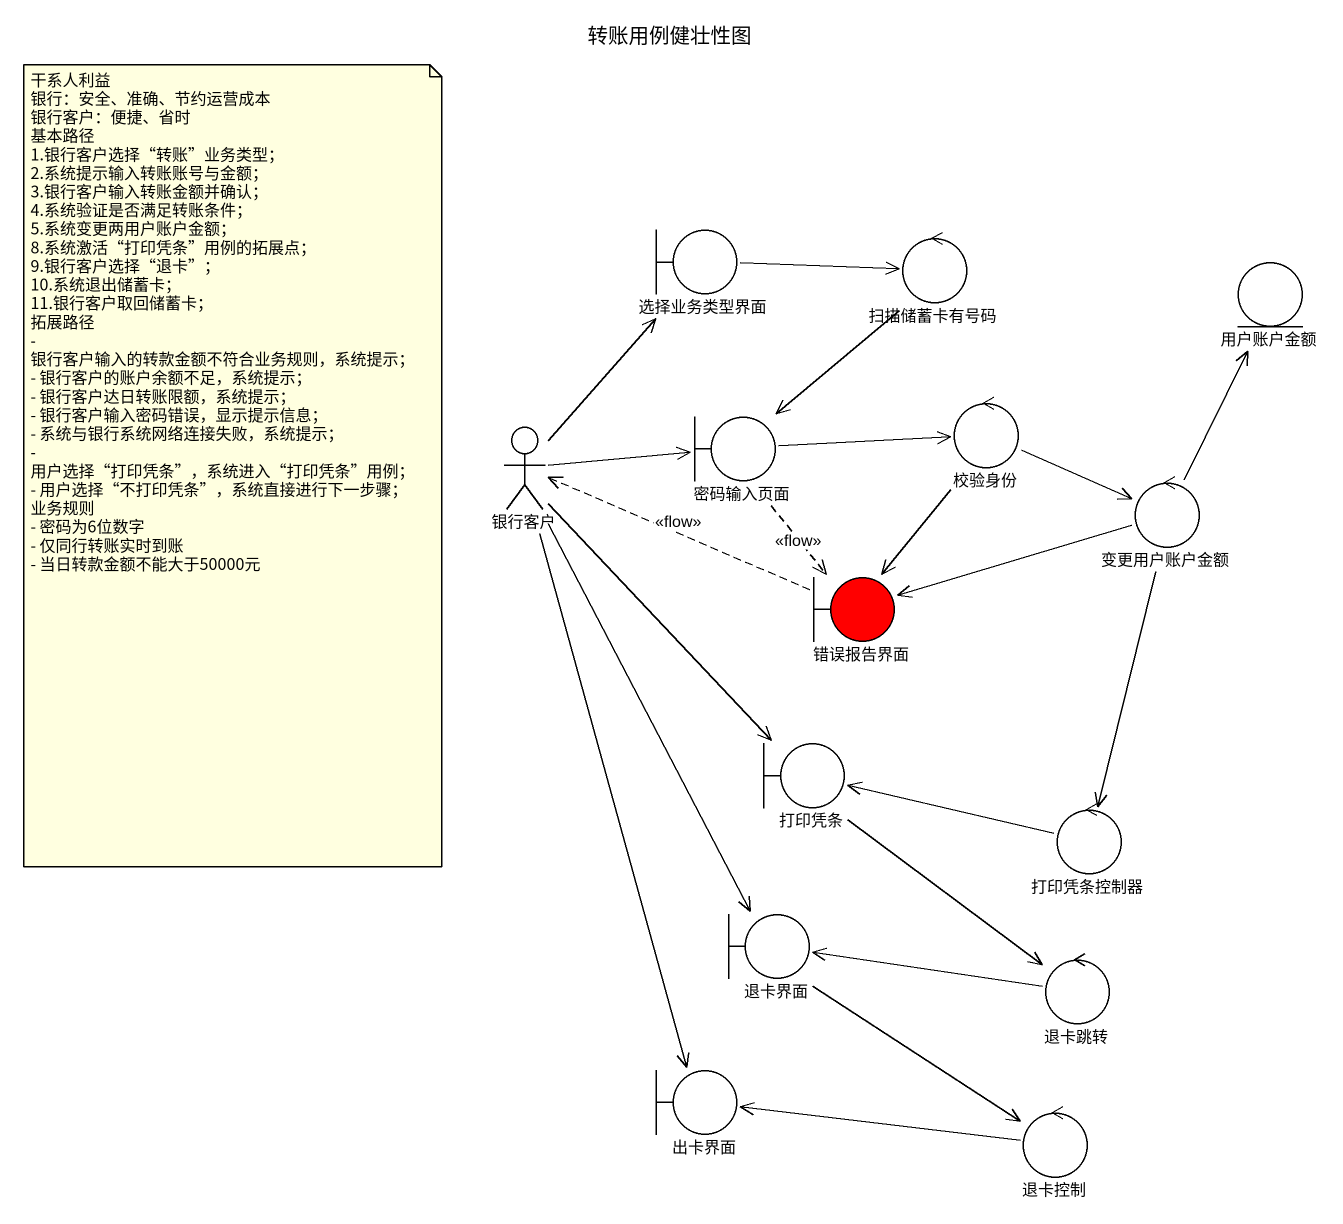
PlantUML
@startuml
title 转账用例健壮性图
boundary 选择业务类型界面
control 扫描储蓄卡有号码
entity 用户账户金额
actor 银行客户
boundary 密码输入页面
control 校验身份
control 变更用户账户金额
boundary 错误报告界面 #FF0000
boundary 打印凭条
control 打印凭条控制器
boundary 退卡界面
control 退卡跳转
boundary 出卡界面
control 退卡控制
选择业务类型界面 -right-> 扫描储蓄卡有号码
扫描储蓄卡有号码 --> 密码输入页面
银行客户 -up-> 选择业务类型界面
银行客户 -right-> 密码输入页面
银行客户 --> 打印凭条
银行客户 --> 退卡界面
银行客户 --> 出卡界面
密码输入页面 -right-> 校验身份
密码输入页面 ..> 错误报告界面 : <<flow>>
校验身份 -right-> 变更用户账户金额
校验身份 --> 错误报告界面
变更用户账户金额 -up-> 用户账户金额
变更用户账户金额 -left-> 错误报告界面
变更用户账户金额 --> 打印凭条控制器
错误报告界面 .left.> 银行客户 : <<flow>>
打印凭条 --> 退卡跳转
打印凭条控制器 -left-> 打印凭条
退卡界面 --> 退卡控制
退卡跳转 -left-> 退卡界面
退卡控制 -left-> 出卡界面
note as N1
  干系人利益
  银行：安全、准确、节约运营成本
  银行客户：便捷、省时
  基本路径
  1.银行客户选择“转账”业务类型；
  2.系统提示输入转账账号与金额；
  3.银行客户输入转账金额并确认；
  4.系统验证是否满足转账条件；
  5.系统变更两用户账户金额；
  8.系统激活“打印凭条”用例的拓展点；
  9.银行客户选择“退卡”；
  10.系统退出储蓄卡；
  11.银行客户取回储蓄卡；
  拓展路径
  - 银行客户输入的转款金额不符合业务规则，系统提示；
  - 银行客户的账户余额不足，系统提示；
  - 银行客户达日转账限额，系统提示；
  - 银行客户输入密码错误，显示提示信息；
  - 系统与银行系统网络连接失败，系统提示；
  - 用户选择“打印凭条”，系统进入“打印凭条”用例；
  - 用户选择“不打印凭条”，系统直接进行下一步骤；
  业务规则
  - 密码为6位数字
  - 仅同行转账实时到账
  - 当日转款金额不能大于50000元
end note
@enduml
